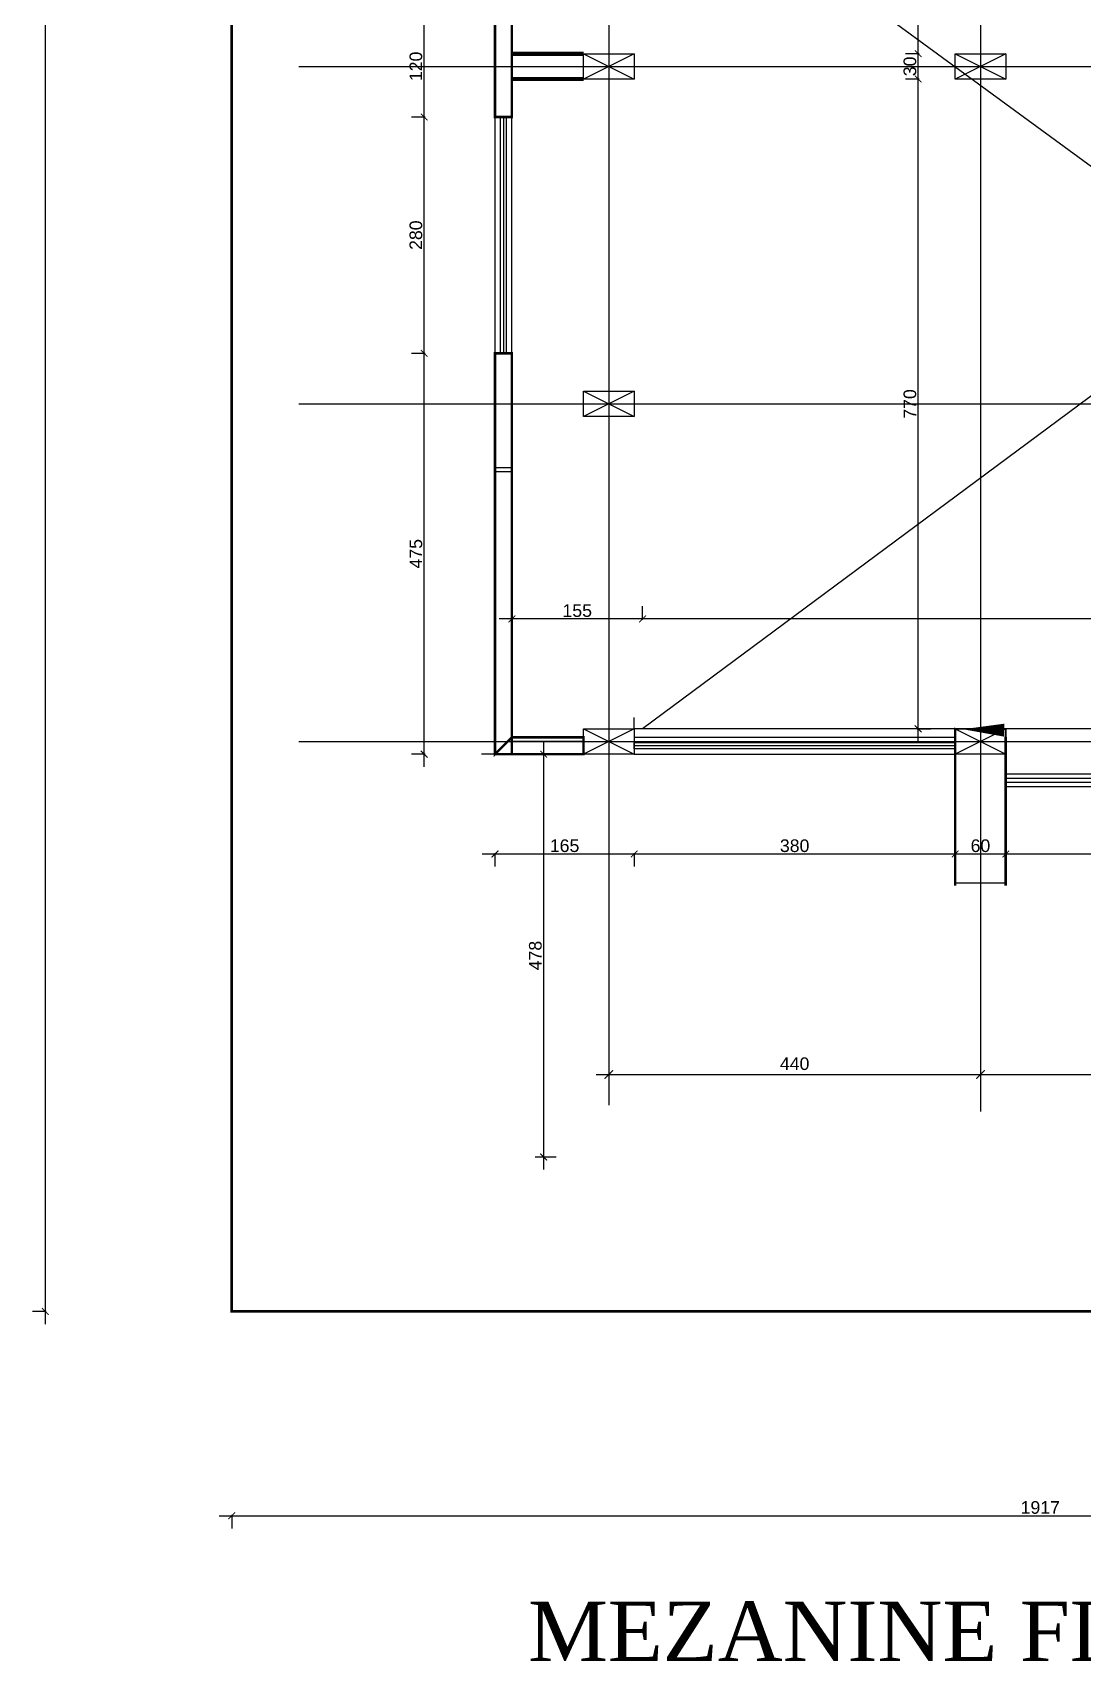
# Model space of a CAD drawing. Extents: x 250879 to 348495, y -51522 to -9360.
# Drawn here: x 292241 to 293487, y -24185 to -22253 of the extents above; entities that cross this region are included whole.
import ezdxf

# ---------------------------------------------------------------- set-up
doc = ezdxf.new("R2010")
doc.units = 0
doc.layers.get('0').update_dxf_attribs({"linetype": 'CONTINUOUS'})
doc.layers.get('DEFPOINTS').update_dxf_attribs({"color": 9, "linetype": 'CONTINUOUS'})
for name, color, linetype in [('AXIS', 1, 'CONTINUOUS'), ('COLUMN', 5, 'CONTINUOUS'), ('FURNITURE', 4, 'CONTINUOUS'), ('HATCH', 8, 'CONTINUOUS'), ('TEXT', 3, 'CONTINUOUS'), ('WALL', 7, 'CONTINUOUS'), ('WALL1', 2, 'CONTINUOUS')]:
    doc.layers.add(name, color=color, linetype=linetype)
doc.styles.get("Standard").update_dxf_attribs({"font": 'sanss___.ttf', "height": 15})
doc.styles.add('style2', font='romantic.ttf', dxfattribs={"height": 50})
doc.dimstyles.get("Standard").update_dxf_attribs({"dimtxt": 15, "dimasz": 10, "dimexe": 10, "dimexo": 30, "dimgap": 5, "dimtad": 1, "dimdec": 0, "dimdsep": 46, "dimtxsty": 'Standard', "dimblk1": 'ARCHTICK', "dimblk2": 'ARCHTICK', "dimsah": 1, "dimcen": 2.5, "dimdle": 15, "dimclrd": 3, "dimclre": 3, "dimclrt": 3, "dimazin": 0, "dimtfac": 1, "dimtdec": 0, "dimtmove": 2, "dimatfit": 2, "dimldrblk": 'ARCHTICK', "dimfxl": 1.045499999999997, "dimfxlon": 1, "dimtolj": 1, "dimtzin": 0, "dimarcsym": 0})
doc.dimstyles.new('STANDARD$0', dxfattribs={"dimscale": 0, "dimtxt": 12, "dimasz": 8, "dimexe": 15, "dimexo": 0.0625, "dimgap": 2, "dimtad": 1, "dimdec": 0, "dimzin": 0, "dimdsep": 46, "dimtxsty": 'Standard', "dimblk1": 'ARCHTICK', "dimblk2": 'ARCHTICK', "dimsah": 1, "dimcen": 0.09, "dimdle": 15, "dimclrd": 3, "dimclre": 3, "dimclrt": 3, "dimazin": 0, "dimtfac": 1, "dimtdec": 0, "dimtofl": 0, "dimtmove": 1, "dimatfit": 3, "dimldrblk": 'ARCHTICK', "dimfxl": 1.045499999999997, "dimfxlon": 1, "dimtolj": 1, "dimtzin": 0, "dimarcsym": 0})

# ---------------------------------------------------------------- blocks, each defined once
blk = doc.blocks.new('_ARCHTICK')
at = {"color": 0, "linetype": 'ByBlock', "const_width": 0.15}
blk.add_lwpolyline([(-0.5, -0.5), (0.5, 0.5)], dxfattribs=at)
blk = doc.blocks.new('*D120')
at = {"layer": 'DEFPOINTS', "color": 0, "linetype": 'ByBlock', "ltscale": 3, "transparency": 16777216}
for p in [(292924.4429352068, -23480.11855138533), (293364.9198133593, -23480.11855138533), (293364.9198133593, -23487.90626194287)]:
    blk.add_point(p, dxfattribs=at)
at = {"layer": 'WALL1', "color": 3, "linetype": 'ByBlock', "lineweight": -2, "ltscale": 3, "transparency": 16777216}
for p, q in [((292909.4429352068, -23487.90626194287), (293379.9198133593, -23487.90626194287)), ((292924.4429352068, -23487.90626194287), (292924.4429352068, -23497.90626194287)), ((293364.9198133593, -23487.90626194287), (293364.9198133593, -23497.90626194287))]:
    blk.add_line(p, q, dxfattribs=at)
at = {"layer": 'WALL1', "color": 3, "linetype": 'ByBlock', "lineweight": -2, "ltscale": 3, "transparency": 16777216, "xscale": 10, "yscale": 10, "zscale": 10, "rotation": 180}
blk.add_blockref('_ARCHTICK', (292924.4429352068, -23487.90626194287), dxfattribs=at)
at = {"layer": 'WALL1', "color": 3, "linetype": 'ByBlock', "lineweight": -2, "ltscale": 3, "transparency": 16777216, "xscale": 10, "yscale": 10, "zscale": 10}
blk.add_blockref('_ARCHTICK', (293364.9198133593, -23487.90626194287), dxfattribs=at)
at = {"layer": 'WALL1', "color": 3, "linetype": 'ByBlock', "ltscale": 3, "transparency": 16777216, "insert": (293144.681374283, -23475.17992449431), "char_height": 15, "attachment_point": 5}
blk.add_mtext('\\A1;440', dxfattribs=at)
blk = doc.blocks.new('*D121')
at = {"layer": 'DEFPOINTS', "color": 0, "linetype": 'ByBlock', "ltscale": 3, "transparency": 16777216}
for p in [(293364.9198133593, -23480.11855138533), (294005.2387366379, -23487.90626194287), (294005.2387366379, -23487.90626194287)]:
    blk.add_point(p, dxfattribs=at)
at = {"layer": 'WALL1', "color": 3, "linetype": 'ByBlock', "lineweight": -2, "ltscale": 3, "transparency": 16777216}
for p, q in [((293349.9198133593, -23487.90626194287), (294020.2387366379, -23487.90626194287)), ((293364.9198133593, -23487.90626194287), (293364.9198133593, -23497.90626194287)), ((294005.2387366379, -23487.90626194287), (294005.2387366379, -23477.90626194287))]:
    blk.add_line(p, q, dxfattribs=at)
at = {"layer": 'WALL1', "color": 3, "linetype": 'ByBlock', "lineweight": -2, "ltscale": 3, "transparency": 16777216, "xscale": 10, "yscale": 10, "zscale": 10, "rotation": 180}
blk.add_blockref('_ARCHTICK', (293364.9198133593, -23487.90626194287), dxfattribs=at)
at = {"layer": 'WALL1', "color": 3, "linetype": 'ByBlock', "lineweight": -2, "ltscale": 3, "transparency": 16777216, "xscale": 10, "yscale": 10, "zscale": 10}
blk.add_blockref('_ARCHTICK', (294005.2387366379, -23487.90626194287), dxfattribs=at)
at = {"layer": 'WALL1', "color": 3, "linetype": 'ByBlock', "ltscale": 3, "transparency": 16777216, "insert": (293685.0792749986, -23475.16963642847), "char_height": 15, "attachment_point": 5}
blk.add_mtext('\\A1;640', dxfattribs=at)
blk = doc.blocks.new('*D130')
at = {"layer": 'DEFPOINTS', "color": 0, "linetype": 'Continuous', "ltscale": 3, "transparency": 16777216}
for p in [(292858.9112579125, -23108.16213682824), (292723.9112579125, -23585.67360841751), (292847.0868105526, -23585.67360841751)]:
    blk.add_point(p, dxfattribs=at)
at = {"layer": 'WALL', "color": 3, "linetype": 'Continuous', "lineweight": -2, "ltscale": 3, "transparency": 16777216}
for p, q in [((292847.0868105526, -23093.16213682824), (292847.0868105526, -23600.67360841751)), ((292857.0868105526, -23108.16213682824), (292832.0868105526, -23108.16213682824)), ((292837.0868105526, -23585.67360841751), (292862.0868105526, -23585.67360841751))]:
    blk.add_line(p, q, dxfattribs=at)
at = {"layer": 'WALL', "color": 3, "linetype": 'Continuous', "lineweight": -2, "ltscale": 3, "transparency": 16777216, "xscale": 8, "yscale": 8, "zscale": 8}
for p, rotation in [((292847.0868105526, -23108.16213682824), 90), ((292847.0868105526, -23585.67360841751), 270)]:
    blk.add_blockref('_ARCHTICK', p, dxfattribs=dict(at, rotation=rotation))
at = {"layer": 'WALL', "color": 3, "linetype": 'Continuous', "ltscale": 3, "transparency": 16777216, "insert": (292837.360473104, -23346.91787262282), "char_height": 15, "attachment_point": 5, "rotation": 90}
blk.add_mtext('\\A1;478', dxfattribs=at)
blk = doc.blocks.new('COLUMN')
at = {"layer": 'AXIS'}
for p, q in [((236924.6994773077, -9644.256519553426), (236984.6994773077, -9674.256519553426)), ((236984.6994773077, -9644.256519553426), (236924.6994773077, -9674.256519553426))]:
    blk.add_line(p, q, dxfattribs=at)
at = {"layer": 'COLUMN'}
blk.add_lwpolyline([(236924.6994773077, -9644.256519553426), (236984.6994773077, -9644.256519553426), (236984.6994773077, -9674.256519553426), (236924.6994773077, -9674.256519553426)], close=True, dxfattribs=at)
blk = doc.blocks.new('AXISG')
at = {"layer": 'AXIS'}
for p, q in [((305954.8837600994, -19949.16446858895), (305954.8837600994, -23524.12586554483)), ((306395.3606382518, -19949.16446858895), (306395.3606382518, -23531.69156735711)), ((305587.5163161242, -22292.8329642961), (307936.9012656476, -22292.8329642961)), ((305587.5163161242, -22692.99755056208), (307936.9012656476, -22692.99755056208)), ((305587.5163161242, -23093.16213682806), (307936.9012656476, -23093.16213682806))]:
    blk.add_line(p, q, dxfattribs=at)
at = {"layer": 'WALL', "linetype": 'Continuous'}
for p in [(69000.18428279168, -12633.57644474268), (69440.66116094415, -12633.57644474268), (69000.18428279168, -13033.74103100866), (69000.18428279168, -13433.90561727464), (69440.66116094415, -13433.90561727464)]:
    blk.add_blockref('COLUMN', p, dxfattribs=at)
blk = doc.blocks.new('*D23')
at = {"layer": 'DEFPOINTS', "color": 0, "linetype": 'Continuous', "transparency": 16777216}
for p in [(157318.4182129309, -32835.69352747884), (157097.4074826122, -36546.69352747884), (157318.4182129309, -36546.69352747884)]:
    blk.add_point(p, dxfattribs=at)
at = {"layer": 'WALL', "color": 3, "linetype": 'Continuous', "lineweight": -2, "transparency": 16777216}
for p, q in [((157097.4074826122, -32820.69352747884), (157097.4074826122, -36561.69352747884)), ((157098.4529826122, -32835.69352747884), (157082.4074826122, -32835.69352747884)), ((157098.4529826122, -36546.69352747884), (157082.4074826122, -36546.69352747884))]:
    blk.add_line(p, q, dxfattribs=at)
at = {"layer": 'WALL', "color": 3, "linetype": 'Continuous', "lineweight": -2, "transparency": 16777216, "xscale": 8, "yscale": 8, "zscale": 8}
for p, rotation in [((157097.4074826122, -32835.69352747884), 90), ((157097.4074826122, -36546.69352747884), 270)]:
    blk.add_blockref('_ARCHTICK', p, dxfattribs=dict(at, rotation=rotation))
at = {"layer": 'WALL', "color": 3, "linetype": 'Continuous', "transparency": 16777216, "insert": (157087.6708570978, -34691.19352747881), "char_height": 15, "attachment_point": 5, "rotation": 90}
blk.add_mtext('\\A1;3711', dxfattribs=at)
blk = doc.blocks.new('*D24')
at = {"layer": 'DEFPOINTS', "color": 0, "linetype": 'Continuous', "transparency": 16777216}
for p in [(157318.4182129309, -36546.69352747884), (159235.4182129309, -36546.69352747884), (159235.4182129309, -36789.02014064544)]:
    blk.add_point(p, dxfattribs=at)
at = {"layer": 'WALL', "color": 3, "linetype": 'Continuous', "lineweight": -2, "transparency": 16777216}
for p, q in [((157303.4182129309, -36789.02014064544), (159250.4182129309, -36789.02014064544)), ((157318.4182129309, -36787.97464064544), (157318.4182129309, -36804.02014064544)), ((159235.4182129309, -36787.97464064544), (159235.4182129309, -36804.02014064544))]:
    blk.add_line(p, q, dxfattribs=at)
at = {"layer": 'WALL', "color": 3, "linetype": 'Continuous', "lineweight": -2, "transparency": 16777216, "xscale": 8, "yscale": 8, "zscale": 8, "rotation": 180}
blk.add_blockref('_ARCHTICK', (157318.4182129309, -36789.02014064544), dxfattribs=at)
at = {"layer": 'WALL', "color": 3, "linetype": 'Continuous', "lineweight": -2, "transparency": 16777216, "xscale": 8, "yscale": 8, "zscale": 8}
blk.add_blockref('_ARCHTICK', (159235.4182129309, -36789.02014064544), dxfattribs=at)
at = {"layer": 'WALL', "color": 3, "linetype": 'Continuous', "transparency": 16777216, "insert": (158276.9182129309, -36779.29380319688), "char_height": 15, "attachment_point": 5}
blk.add_mtext('\\A1;1917', dxfattribs=at)
blk = doc.blocks.new('*D681')
at = {"layer": 'DEFPOINTS', "color": 0, "linetype": 'Continuous', "transparency": 16777216}
for p in [(293394.9198133593, -23211.88631679579), (293975.2387366378, -23211.88631679449), (293394.9198133593, -23226.51159777283)]:
    blk.add_point(p, dxfattribs=at)
at = {"layer": 'WALL', "color": 3, "linetype": 'Continuous', "lineweight": -2, "transparency": 16777216}
for p, q in [((293990.2387366378, -23226.51159777283), (293379.9198133593, -23226.51159777283)), ((293394.9198133593, -23225.46609777283), (293394.9198133593, -23241.51159777283)), ((293975.2387366378, -23225.46609777283), (293975.2387366378, -23241.51159777283))]:
    blk.add_line(p, q, dxfattribs=at)
at = {"layer": 'WALL', "color": 3, "linetype": 'Continuous', "lineweight": -2, "transparency": 16777216, "xscale": 8, "yscale": 8, "zscale": 8, "rotation": 180}
blk.add_blockref('_ARCHTICK', (293394.9198133593, -23226.51159777283), dxfattribs=at)
at = {"layer": 'WALL', "color": 3, "linetype": 'Continuous', "lineweight": -2, "transparency": 16777216, "xscale": 8, "yscale": 8, "zscale": 8}
blk.add_blockref('_ARCHTICK', (293975.2387366378, -23226.51159777283), dxfattribs=at)
at = {"layer": 'WALL', "color": 3, "linetype": 'Continuous', "transparency": 16777216, "insert": (293685.0792749985, -23216.78526032427), "char_height": 15, "attachment_point": 5}
blk.add_mtext('\\A1;580', dxfattribs=at)
blk = doc.blocks.new('*D682')
at = {"layer": 'DEFPOINTS', "color": 0, "linetype": 'Continuous', "transparency": 16777216}
for p in [(293334.9198133592, -23211.88631679592), (293394.9198133593, -23211.88631679579), (293334.9198133592, -23226.51159777283)]:
    blk.add_point(p, dxfattribs=at)
at = {"layer": 'WALL', "color": 3, "linetype": 'Continuous', "lineweight": -2, "transparency": 16777216}
for p, q in [((293409.9198133593, -23226.51159777283), (293319.9198133592, -23226.51159777283)), ((293334.9198133592, -23225.46609777283), (293334.9198133592, -23241.51159777283)), ((293394.9198133593, -23225.46609777283), (293394.9198133593, -23241.51159777283))]:
    blk.add_line(p, q, dxfattribs=at)
at = {"layer": 'WALL', "color": 3, "linetype": 'Continuous', "lineweight": -2, "transparency": 16777216, "xscale": 8, "yscale": 8, "zscale": 8, "rotation": 180}
blk.add_blockref('_ARCHTICK', (293334.9198133592, -23226.51159777283), dxfattribs=at)
at = {"layer": 'WALL', "color": 3, "linetype": 'Continuous', "lineweight": -2, "transparency": 16777216, "xscale": 8, "yscale": 8, "zscale": 8}
blk.add_blockref('_ARCHTICK', (293394.9198133593, -23226.51159777283), dxfattribs=at)
at = {"layer": 'WALL', "color": 3, "linetype": 'Continuous', "transparency": 16777216, "insert": (293364.9198133593, -23216.77497225842), "char_height": 15, "attachment_point": 5}
blk.add_mtext('\\A1;60', dxfattribs=at)
blk = doc.blocks.new('*D683')
at = {"layer": 'DEFPOINTS', "color": 0, "linetype": 'Continuous', "transparency": 16777216}
for p in [(292954.4429352068, -23108.16213682806), (293334.9198133592, -23211.88631679592), (292954.4429352068, -23226.51159777283)]:
    blk.add_point(p, dxfattribs=at)
at = {"layer": 'WALL', "color": 3, "linetype": 'Continuous', "lineweight": -2, "transparency": 16777216}
for p, q in [((293349.9198133592, -23226.51159777283), (292939.4429352068, -23226.51159777283)), ((292954.4429352068, -23225.46609777283), (292954.4429352068, -23241.51159777283)), ((293334.9198133592, -23225.46609777283), (293334.9198133592, -23241.51159777283))]:
    blk.add_line(p, q, dxfattribs=at)
at = {"layer": 'WALL', "color": 3, "linetype": 'Continuous', "lineweight": -2, "transparency": 16777216, "xscale": 8, "yscale": 8, "zscale": 8, "rotation": 180}
blk.add_blockref('_ARCHTICK', (292954.4429352068, -23226.51159777283), dxfattribs=at)
at = {"layer": 'WALL', "color": 3, "linetype": 'Continuous', "lineweight": -2, "transparency": 16777216, "xscale": 8, "yscale": 8, "zscale": 8}
blk.add_blockref('_ARCHTICK', (293334.9198133592, -23226.51159777283), dxfattribs=at)
at = {"layer": 'WALL', "color": 3, "linetype": 'Continuous', "transparency": 16777216, "insert": (293144.681374283, -23216.77497225842), "char_height": 15, "attachment_point": 5}
blk.add_mtext('\\A1;380', dxfattribs=at)
blk = doc.blocks.new('*D684')
at = {"layer": 'DEFPOINTS', "color": 0, "linetype": 'Continuous', "transparency": 16777216}
for p in [(292789.4429352062, -23108.1621368284), (292954.4429352068, -23108.16213682806), (292789.4429352062, -23226.51159777283)]:
    blk.add_point(p, dxfattribs=at)
at = {"layer": 'WALL', "color": 3, "linetype": 'Continuous', "lineweight": -2, "transparency": 16777216}
for p, q in [((292969.4429352068, -23226.51159777283), (292774.4429352062, -23226.51159777283)), ((292789.4429352062, -23225.46609777283), (292789.4429352062, -23241.51159777283)), ((292954.4429352068, -23225.46609777283), (292954.4429352068, -23241.51159777283))]:
    blk.add_line(p, q, dxfattribs=at)
at = {"layer": 'WALL', "color": 3, "linetype": 'Continuous', "lineweight": -2, "transparency": 16777216, "xscale": 8, "yscale": 8, "zscale": 8, "rotation": 180}
blk.add_blockref('_ARCHTICK', (292789.4429352062, -23226.51159777283), dxfattribs=at)
at = {"layer": 'WALL', "color": 3, "linetype": 'Continuous', "lineweight": -2, "transparency": 16777216, "xscale": 8, "yscale": 8, "zscale": 8}
blk.add_blockref('_ARCHTICK', (292954.4429352068, -23226.51159777283), dxfattribs=at)
at = {"layer": 'WALL', "color": 3, "linetype": 'Continuous', "transparency": 16777216, "insert": (292871.9429352065, -23216.77497225842), "char_height": 15, "attachment_point": 5}
blk.add_mtext('\\A1;165', dxfattribs=at)
blk = doc.blocks.new('*D724')
at = {"layer": 'DEFPOINTS', "color": 0, "linetype": 'Continuous', "transparency": 16777216}
for p in [(293291.0886621567, -22307.8329642961), (293355.0236887416, -22307.8329642961), (293283.98894047, -23078.16213682815)]:
    blk.add_point(p, dxfattribs=at)
at = {"layer": 'WALL', "color": 3, "linetype": 'Continuous', "lineweight": -2, "transparency": 16777216}
for p, q in [((293291.0886621567, -23093.16213682815), (293291.0886621567, -22292.8329642961)), ((293292.1341621567, -22307.8329642961), (293276.0886621567, -22307.8329642961)), ((293290.0431621567, -23078.16213682815), (293306.0886621567, -23078.16213682815))]:
    blk.add_line(p, q, dxfattribs=at)
at = {"layer": 'WALL', "color": 3, "linetype": 'Continuous', "lineweight": -2, "transparency": 16777216, "xscale": 8, "yscale": 8, "zscale": 8}
for p, rotation in [((293291.0886621567, -22307.8329642961), 90), ((293291.0886621567, -23078.16213682815), 270)]:
    blk.add_blockref('_ARCHTICK', p, dxfattribs=dict(at, rotation=rotation))
at = {"layer": 'WALL', "color": 3, "linetype": 'Continuous', "transparency": 16777216, "insert": (293281.3623247081, -22692.99755056208), "char_height": 15, "attachment_point": 5, "rotation": 90}
blk.add_mtext('\\A1;770', dxfattribs=at)
blk = doc.blocks.new('*D725')
at = {"layer": 'DEFPOINTS', "color": 0, "linetype": 'Continuous', "transparency": 16777216}
for p in [(293291.0886621567, -22277.8329642961), (293334.9198133593, -22277.8329642961), (293334.9198133593, -22307.8329642961)]:
    blk.add_point(p, dxfattribs=at)
at = {"layer": 'WALL', "color": 3, "linetype": 'Continuous', "lineweight": -2, "transparency": 16777216}
for p, q in [((293291.0886621567, -22322.8329642961), (293291.0886621567, -22262.8329642961)), ((293292.1341621567, -22277.8329642961), (293276.0886621567, -22277.8329642961)), ((293292.1341621567, -22307.8329642961), (293276.0886621567, -22307.8329642961))]:
    blk.add_line(p, q, dxfattribs=at)
at = {"layer": 'WALL', "color": 3, "linetype": 'Continuous', "lineweight": -2, "transparency": 16777216, "xscale": 8, "yscale": 8, "zscale": 8}
for p, rotation in [((293291.0886621567, -22277.8329642961), 90), ((293291.0886621567, -22307.8329642961), 270)]:
    blk.add_blockref('_ARCHTICK', p, dxfattribs=dict(at, rotation=rotation))
at = {"layer": 'WALL', "color": 3, "linetype": 'Continuous', "transparency": 16777216, "insert": (293281.3520366423, -22292.83296429606), "char_height": 15, "attachment_point": 5, "rotation": 90}
blk.add_mtext('\\A1;30', dxfattribs=at)
blk = doc.blocks.new('*D726')
at = {"layer": 'DEFPOINTS', "color": 0, "linetype": 'Continuous', "transparency": 16777216}
for p in [(293253.6906476619, -21914.83296429616), (293291.0886621567, -21914.83296429616), (293334.9198133593, -22277.8329642961)]:
    blk.add_point(p, dxfattribs=at)
at = {"layer": 'WALL', "color": 3, "linetype": 'Continuous', "lineweight": -2, "transparency": 16777216}
for p, q in [((293291.0886621567, -22292.8329642961), (293291.0886621567, -21899.83296429616)), ((293290.0431621567, -21914.83296429616), (293306.0886621567, -21914.83296429616)), ((293292.1341621567, -22277.8329642961), (293276.0886621567, -22277.8329642961))]:
    blk.add_line(p, q, dxfattribs=at)
at = {"layer": 'WALL', "color": 3, "linetype": 'Continuous', "lineweight": -2, "transparency": 16777216, "xscale": 8, "yscale": 8, "zscale": 8}
for p, rotation in [((293291.0886621567, -21914.83296429616), 90), ((293291.0886621567, -22277.8329642961), 270)]:
    blk.add_blockref('_ARCHTICK', p, dxfattribs=dict(at, rotation=rotation))
at = {"layer": 'WALL', "color": 3, "linetype": 'Continuous', "transparency": 16777216, "insert": (293281.3520366423, -22096.33296429609), "char_height": 15, "attachment_point": 5, "rotation": 90}
blk.add_mtext('\\A1;363', dxfattribs=at)
blk = doc.blocks.new('*D758')
at = {"layer": 'DEFPOINTS', "color": 0, "linetype": 'Continuous', "transparency": 16777216}
for p in [(294405.7156147903, -22902.53514709679), (292964.4429352066, -22947.77362580615), (292964.4429352066, -22976.63475017866)]:
    blk.add_point(p, dxfattribs=at)
at = {"layer": 'WALL', "color": 3, "linetype": 'Continuous', "lineweight": -2, "transparency": 16777216}
for p, q in [((292964.4429352066, -22948.81912580615), (292964.4429352066, -22932.77362580615)), ((294420.7156147903, -22947.77362580615), (292949.4429352066, -22947.77362580615)), ((294405.7156147903, -22946.72812580615), (294405.7156147903, -22962.77362580615))]:
    blk.add_line(p, q, dxfattribs=at)
at = {"layer": 'WALL', "color": 3, "linetype": 'Continuous', "lineweight": -2, "transparency": 16777216, "xscale": 8, "yscale": 8, "zscale": 8, "rotation": 180}
blk.add_blockref('_ARCHTICK', (292964.4429352066, -22947.77362580615), dxfattribs=at)
at = {"layer": 'WALL', "color": 3, "linetype": 'Continuous', "lineweight": -2, "transparency": 16777216, "xscale": 8, "yscale": 8, "zscale": 8}
blk.add_blockref('_ARCHTICK', (294405.7156147903, -22947.77362580615), dxfattribs=at)
at = {"layer": 'WALL', "color": 3, "linetype": 'Continuous', "transparency": 16777216, "insert": (293685.0792749985, -22938.27362580615), "char_height": 15, "attachment_point": 5}
blk.add_mtext('\\A1;1441', dxfattribs=at)
blk = doc.blocks.new('*D759')
at = {"layer": 'DEFPOINTS', "color": 0, "linetype": 'Continuous', "transparency": 16777216}
for p in [(292809.4429352069, -22947.77362580615), (292809.4429352069, -22988.41800748685), (292964.4429352066, -22976.63475017866)]:
    blk.add_point(p, dxfattribs=at)
at = {"layer": 'WALL', "color": 3, "linetype": 'Continuous', "lineweight": -2, "transparency": 16777216}
for p, q in [((292809.4429352069, -22948.81912580615), (292809.4429352069, -22932.77362580615)), ((292964.4429352066, -22948.81912580615), (292964.4429352066, -22932.77362580615)), ((292979.4429352066, -22947.77362580615), (292794.4429352069, -22947.77362580615))]:
    blk.add_line(p, q, dxfattribs=at)
at = {"layer": 'WALL', "color": 3, "linetype": 'Continuous', "lineweight": -2, "transparency": 16777216, "xscale": 8, "yscale": 8, "zscale": 8, "rotation": 180}
blk.add_blockref('_ARCHTICK', (292809.4429352069, -22947.77362580615), dxfattribs=at)
at = {"layer": 'WALL', "color": 3, "linetype": 'Continuous', "lineweight": -2, "transparency": 16777216, "xscale": 8, "yscale": 8, "zscale": 8}
blk.add_blockref('_ARCHTICK', (292964.4429352066, -22947.77362580615), dxfattribs=at)
at = {"layer": 'WALL', "color": 3, "linetype": 'Continuous', "transparency": 16777216, "insert": (292886.9429352068, -22938.04728835759), "char_height": 15, "attachment_point": 5}
blk.add_mtext('\\A1;155', dxfattribs=at)
blk = doc.blocks.new('*D760')
at = {"layer": 'DEFPOINTS', "color": 0, "linetype": 'Continuous', "transparency": 16777216}
for p in [(292705.4552457123, -22632.9975505617), (292789.4429352068, -22632.9975505617), (292789.4429352069, -23108.1621368284)]:
    blk.add_point(p, dxfattribs=at)
at = {"layer": 'WALL', "color": 3, "linetype": 'Continuous', "lineweight": -2, "transparency": 16777216}
for p, q in [((292705.4552457123, -23123.1621368284), (292705.4552457123, -22617.9975505617)), ((292706.5007457123, -22632.9975505617), (292690.4552457123, -22632.9975505617)), ((292706.5007457123, -23108.1621368284), (292690.4552457123, -23108.1621368284))]:
    blk.add_line(p, q, dxfattribs=at)
at = {"layer": 'WALL', "color": 3, "linetype": 'Continuous', "lineweight": -2, "transparency": 16777216, "xscale": 8, "yscale": 8, "zscale": 8}
for p, rotation in [((292705.4552457123, -22632.9975505617), 90), ((292705.4552457123, -23108.1621368284), 270)]:
    blk.add_blockref('_ARCHTICK', p, dxfattribs=dict(at, rotation=rotation))
at = {"layer": 'WALL', "color": 3, "linetype": 'Continuous', "transparency": 16777216, "insert": (292695.7289082637, -22870.579843695), "char_height": 15, "attachment_point": 5, "rotation": 90}
blk.add_mtext('\\A1;475', dxfattribs=at)
blk = doc.blocks.new('*D761')
at = {"layer": 'DEFPOINTS', "color": 0, "linetype": 'Continuous', "transparency": 16777216}
for p in [(292705.4552457123, -22352.83296429573), (292789.4429352069, -22352.83296429573), (292789.4429352068, -22632.9975505617)]:
    blk.add_point(p, dxfattribs=at)
at = {"layer": 'WALL', "color": 3, "linetype": 'Continuous', "lineweight": -2, "transparency": 16777216}
for p, q in [((292706.5007457123, -22352.83296429573), (292690.4552457123, -22352.83296429573)), ((292705.4552457123, -22647.9975505617), (292705.4552457123, -22337.83296429573)), ((292706.5007457123, -22632.9975505617), (292690.4552457123, -22632.9975505617))]:
    blk.add_line(p, q, dxfattribs=at)
at = {"layer": 'WALL', "color": 3, "linetype": 'Continuous', "lineweight": -2, "transparency": 16777216, "xscale": 8, "yscale": 8, "zscale": 8}
for p, rotation in [((292705.4552457123, -22352.83296429573), 90), ((292705.4552457123, -22632.9975505617), 270)]:
    blk.add_blockref('_ARCHTICK', p, dxfattribs=dict(at, rotation=rotation))
at = {"layer": 'WALL', "color": 3, "linetype": 'Continuous', "transparency": 16777216, "insert": (292695.7289082637, -22492.91525742867), "char_height": 15, "attachment_point": 5, "rotation": 90}
blk.add_mtext('\\A1;280', dxfattribs=at)
blk = doc.blocks.new('*D762')
at = {"layer": 'DEFPOINTS', "color": 0, "linetype": 'Continuous', "transparency": 16777216}
for p in [(292705.4552457123, -22232.83296429573), (292789.442935207, -22232.83296429573), (292789.4429352069, -22352.83296429573)]:
    blk.add_point(p, dxfattribs=at)
at = {"layer": 'WALL', "color": 3, "linetype": 'Continuous', "lineweight": -2, "transparency": 16777216}
for p, q in [((292705.4552457123, -22367.83296429573), (292705.4552457123, -22217.83296429573)), ((292706.5007457123, -22232.83296429573), (292690.4552457123, -22232.83296429573)), ((292706.5007457123, -22352.83296429573), (292690.4552457123, -22352.83296429573))]:
    blk.add_line(p, q, dxfattribs=at)
at = {"layer": 'WALL', "color": 3, "linetype": 'Continuous', "lineweight": -2, "transparency": 16777216, "xscale": 8, "yscale": 8, "zscale": 8}
for p, rotation in [((292705.4552457123, -22232.83296429573), 90), ((292705.4552457123, -22352.83296429573), 270)]:
    blk.add_blockref('_ARCHTICK', p, dxfattribs=dict(at, rotation=rotation))
at = {"layer": 'WALL', "color": 3, "linetype": 'Continuous', "transparency": 16777216, "insert": (292695.7289082637, -22292.83296429568), "char_height": 15, "attachment_point": 5, "rotation": 90}
blk.add_mtext('\\A1;120', dxfattribs=at)
blk = doc.blocks.new('site77')
at = {"layer": 'WALL', "linetype": 'Continuous', "const_width": 3}
blk.add_lwpolyline([(159633.4182129309, -32835.69352747884), (157318.4182129309, -32835.69352747884), (157318.4182129309, -36546.69352747884), (159235.4182129309, -36546.69352747884)], dxfattribs=at)
at = {"layer": 'WALL', "linetype": 'Continuous'}
dim = blk.add_linear_dim(base=(157097.4074826122, -36546.69352747884), p1=(157318.4182129309, -32835.69352747884), p2=(157318.4182129309, -36546.69352747884), angle=90, dimstyle='STANDARD$0', override={"dimscale": 1}, dxfattribs=at)
dim.commit()
dim.dimension.update_dxf_attribs({"geometry": '*D23', "text_midpoint": (157087.6708570978, -34691.19352747881)})
dim = blk.add_linear_dim(base=(159235.4182129309, -36789.02014064544), p1=(157318.4182129309, -36546.69352747884), p2=(159235.4182129309, -36546.69352747884), dimstyle='STANDARD$0', override={"dimscale": 1}, dxfattribs=at)
dim.commit()
dim.dimension.update_dxf_attribs({"geometry": '*D24', "text_midpoint": (158276.9182129309, -36779.29380319688)})

msp = doc.modelspace()

# ---------------------------------------------------------------- linework, layer by layer
at = {"layer": 'AXIS'}
for p, q in [((292924.4429352068, -19501.49473546498), (292924.4429352068, -23524.12586554483)), ((293364.9198133593, -19501.49473546498), (293364.9198133593, -23531.69156735711)), ((292809.4429352071, -21907.83296429605), (294405.7156147903, -23078.16213682806)), ((294560.7156147903, -21892.8329642961), (292964.4429352066, -23078.16213682749)), ((292810.0747194011, -22292.8329642961), (294906.460440755, -22292.8329642961)), ((292810.0747194011, -22692.99755056208), (294906.460440755, -22692.99755056208))]:
    msp.add_line(p, q, dxfattribs=at)
at = {"layer": 'FURNITURE', "ltscale": 3}
msp.add_line((294415.7156147903, -23078.16213682806), (292954.4429352066, -23078.16213682818), dxfattribs=at)
for points in [[(292809.4429352069, -22352.83296429573), (292789.4429352069, -22352.83296429573), (292789.4429352068, -22632.83296429573), (292809.4429352068, -22632.83296429573)], [(292795.6139948076, -22632.9975505617), (292803.271875606, -22632.99755056171), (292803.2718756061, -22352.83296429573), (292795.6139948078, -22352.83296429573)], [(292954.4429352068, -23101.99107722729), (292954.4429352068, -23094.33319642895), (293334.9198133594, -23094.3331964292), (293334.9198133594, -23101.99107722754)]]:
    msp.add_lwpolyline(points, close=True, dxfattribs=at)
for points in [[(292894.4429352068, -23088.16213682806), (292809.4429352067, -23088.16213682806), (292809.4429352067, -22793.16213682806), (292809.4429352067, -22793.16213682808)], [(292894.4429352069, -23088.16213682806), (292809.4429352067, -23088.16213682808), (292809.4429352067, -22793.16213682808), (292809.4429352068, -22793.16213682808)], [(292809.4429352067, -23088.1621368277), (292809.4429352067, -22793.16213682808), (292809.4429352068, -22793.16213682808)], [(292894.4429352065, -23093.16213682806), (292809.4429352067, -23093.16213682808)], [(292954.4429352068, -23088.16213682779), (293334.919813359, -23088.16213682811)], [(292894.442935207, -23108.16213682809), (292773.3795806183, -23108.16213682844)], [(292894.442935207, -23108.16213682809), (292789.4429352067, -23108.1621368284)], [(292894.4429352068, -23108.16213682773), (292789.4429352069, -23108.16213682804)], [(292894.4429352069, -23108.16213682809), (292809.4429352068, -23108.16213682806)], [(292954.4429352068, -23108.16213682806), (293334.919813359, -23108.16213682843)]]:
    msp.add_lwpolyline(points, dxfattribs=at)
at = {"layer": 'FURNITURE'}
for points in [[(293975.2387366378, -23131.90962383797), (293394.9198133592, -23131.90962383797)], [(293975.2387366378, -23146.90962383797), (293394.9198133593, -23146.90962383797)]]:
    msp.add_lwpolyline(points, dxfattribs=at)
at = {"layer": 'HATCH', "linetype": 'ByBlock', "ltscale": 3}
for p, q in [((292809.4429352068, -22292.8329642961), (293362.4429352068, -22292.8329642961)), ((292944.4429352068, -22292.8329642961), (293366.7156147903, -22292.8329642961))]:
    msp.add_line(p, q, dxfattribs=at)
at = {"layer": 'WALL', "linetype": 'Continuous'}
for p, q in [((292789.4429352067, -23108.16213682808), (292789.4429352068, -22773.16213682808)), ((292789.4429352067, -23108.16213682808), (292789.4429352067, -22773.16213682806)), ((292809.4429352067, -22788.16213682808), (292809.4429352067, -23088.1621368277)), ((292809.4429352067, -22793.16213682809), (292809.4429352068, -23088.1621368277)), ((292954.4429352066, -23078.16213682818), (292954.4429352066, -23064.5431866466)), ((292894.4429352068, -23088.1621368277), (292809.4429352069, -23088.1621368277)), ((292894.4429352068, -23108.16213682773), (292894.4429352068, -23088.1621368277)), ((292793.3795806185, -23108.16213682802), (292789.4429352069, -23108.16213682772)), ((292793.3795806185, -23108.16213682802), (292789.4429352069, -23108.1621368277)), ((292809.4429352069, -23108.1621368277), (292789.4429352069, -23108.1621368277)), ((292789.4429352069, -23108.1621368277), (292793.3795806184, -23108.1621368277)), ((292809.4429352069, -23108.1621368277), (292894.4429352068, -23108.16213682773))]:
    msp.add_line(p, q, dxfattribs=at)
at = {"layer": 'WALL', "linetype": 'Continuous', "const_width": 3}
for points in [[(292789.4429352069, -22292.83296429573), (292789.442935207, -22232.83296429573), (292809.442935207, -22232.83296429573), (292809.4429352069, -22292.83296429573), (292809.4429352069, -22352.83296429573), (292789.4429352069, -22352.83296429573), (292789.4429352069, -22292.83296429573)], [(292789.4429352068, -22692.9975505617), (292789.4429352068, -22632.9975505617), (292809.4429352068, -22632.99755056171), (292809.4429352068, -22692.99755056171), (292809.4429352069, -23088.1621368277), (292789.4429352069, -23108.1621368277), (292789.4429352068, -22692.9975505617)], [(292809.4429352069, -23088.1621368277), (292894.4429352068, -23088.16213682771), (292894.4429352075, -23108.16213682773), (292789.4429352069, -23108.1621368277)], [(292809.4429352067, -23108.16213682806), (292894.442935207, -23108.16213682809), (292894.442935207, -23088.16213682806), (292809.4429352067, -23088.16213682806), (292809.4429352067, -23108.16213682806)], [(293334.9198133589, -23078.16213682928), (293334.9198133593, -23260.68760787541), (293394.9198133594, -23260.68760787521), (293394.919813359, -23078.16213682908), (293334.9198133589, -23078.16213682928)]]:
    msp.add_lwpolyline(points, dxfattribs=at)
at = {"layer": 'WALL', "linetype": 'Continuous'}
for points in [[(292809.442935207, -22232.83296429573), (292789.442935207, -22232.83296429573), (292789.4429352069, -22352.83296429573), (292809.4429352069, -22352.83296429573)], [(292809.4429352068, -22632.99755056171), (292789.4429352068, -22632.9975505617), (292789.4429352068, -22773.16213682769), (292809.4429352068, -22773.1621368277)], [(293394.919813359, -23078.16213682905), (293334.9198133589, -23078.16213682925), (293334.9198133593, -23260.68760787541), (293394.9198133594, -23260.68760787521)]]:
    msp.add_lwpolyline(points, close=True, dxfattribs=at)
at = {"layer": 'WALL', "linetype": 'Continuous', "ltscale": 3, "const_width": 5}
for points in [[(292894.4429352068, -22277.8329642961), (292809.4429352069, -22277.8329642961)], [(292894.4429352068, -22307.8329642961), (292809.4429352069, -22307.8329642961)]]:
    msp.add_lwpolyline(points, dxfattribs=at)
at = {"layer": 'WALL', "linetype": 'Continuous', "ltscale": 3}
for points in [[(292894.4429352065, -23108.16213682806), (292789.4429352067, -23108.16213682808), (292789.4429352067, -22768.16213682808), (292809.4429352068, -22768.16213682808)], [(292894.4429352063, -23108.16213682806), (292789.4429352067, -23108.16213682806), (292789.4429352067, -22768.16213682806), (292809.4429352067, -22768.16213682808)], [(292894.4429352068, -23108.16213682806), (292789.4429352067, -23108.16213682806), (292789.4429352067, -22773.16213682806), (292809.4429352067, -22773.16213682808)], [(292894.4429352069, -23108.16213682806), (292789.4429352067, -23108.16213682808), (292789.4429352067, -22773.16213682808), (292809.4429352068, -22773.16213682808)], [(292894.4429352068, -23108.16213682806), (292789.4429352067, -23108.16213682806), (292789.4429352067, -22773.16213682806), (292809.4429352067, -22773.16213682808)], [(293975.2387366378, -23136.90962383797), (293394.9198133592, -23136.90962383797)], [(293975.2387366378, -23141.90962383797), (293394.9198133592, -23141.90962383797)]]:
    msp.add_lwpolyline(points, dxfattribs=at)
at = {"layer": 'WALL1'}
for p, q in [((292799.4429352069, -22352.83296429573), (292799.4429352068, -22632.9975505617)), ((293334.9198133594, -23098.16213682838), (292954.4429352068, -23098.1621368281))]:
    msp.add_line(p, q, dxfattribs=at)

# ---------------------------------------------------------------- block references
at = {"layer": 'WALL', "linetype": 'Continuous'}
for name, p in [('AXISG', (-13030.44082489255, 0)), ('site77', (135158.9207049366, 12778.02514944879))]:
    msp.add_blockref(name, p, dxfattribs=at)

# ---------------------------------------------------------------- texts
at = {"layer": 'TEXT', "insert": (292828.4810900871, -24112.7410477688), "char_height": 70.56, "width": 3056.2551, "attachment_point": 1, "style": 'style2'}
msp.add_mtext('MEZANINE FLOOR PLAN sc. 1/100', dxfattribs=at)

# ---------------------------------------------------------------- dimensions: what is measured, and where the dimension line sits
at = {"layer": 'WALL', "linetype": 'Continuous'}
for base, p1, p2, picture, middle in [((293291.0886621567, -21914.83296429616), (293334.9198133593, -22277.8329642961), (293253.6906476619, -21914.83296429616), '*D726', (293281.3520366423, -22096.33296429609)), ((292705.4552457123, -22232.83296429573), (292789.4429352069, -22352.83296429573), (292789.442935207, -22232.83296429573), '*D762', (292695.7289082637, -22292.83296429568)), ((293291.0886621567, -22277.8329642961), (293334.9198133593, -22307.8329642961), (293334.9198133593, -22277.8329642961), '*D725', (293281.3520366423, -22292.83296429606)), ((293291.0886621567, -22307.8329642961), (293283.98894047, -23078.16213682815), (293355.0236887416, -22307.8329642961), '*D724', (293281.3623247081, -22692.99755056208)), ((292705.4552457123, -22352.83296429573), (292789.4429352068, -22632.9975505617), (292789.4429352069, -22352.83296429573), '*D761', (292695.7289082637, -22492.91525742867)), ((292705.4552457123, -22632.9975505617), (292789.4429352069, -23108.1621368284), (292789.4429352068, -22632.9975505617), '*D760', (292695.7289082637, -22870.579843695))]:
    dim = msp.add_linear_dim(base=base, p1=p1, p2=p2, angle=90, dimstyle='STANDARD$0', override={"dimscale": 1}, dxfattribs=at)
    dim.commit()
    dim.dimension.update_dxf_attribs({"geometry": picture, "text_midpoint": middle})
for base, p1, p2, picture, middle in [((292964.4429352066, -22947.77362580615), (294405.7156147903, -22902.53514709679), (292964.4429352066, -22976.63475017866), '*D758', (293685.0792749985, -22938.27362580615)), ((292809.4429352069, -22947.77362580615), (292964.4429352066, -22976.63475017866), (292809.4429352069, -22988.41800748685), '*D759', (292886.9429352068, -22938.04728835759)), ((292789.4429352062, -23226.51159777283), (292954.4429352068, -23108.16213682806), (292789.4429352062, -23108.1621368284), '*D684', (292871.9429352065, -23216.77497225842)), ((292954.4429352068, -23226.51159777283), (293334.9198133592, -23211.88631679592), (292954.4429352068, -23108.16213682806), '*D683', (293144.681374283, -23216.77497225842)), ((293334.9198133592, -23226.51159777283), (293394.9198133593, -23211.88631679579), (293334.9198133592, -23211.88631679592), '*D682', (293364.9198133593, -23216.77497225842)), ((293394.9198133593, -23226.51159777283), (293975.2387366378, -23211.88631679449), (293394.9198133593, -23211.88631679579), '*D681', (293685.0792749985, -23216.78526032427))]:
    dim = msp.add_linear_dim(base=base, p1=p1, p2=p2, dimstyle='STANDARD$0', override={"dimscale": 1}, dxfattribs=at)
    dim.commit()
    dim.dimension.update_dxf_attribs({"geometry": picture, "text_midpoint": middle})
at = {"layer": 'WALL', "linetype": 'Continuous', "ltscale": 3}
dim = msp.add_linear_dim(base=(292847.0868105526, -23585.67360841751), p1=(292858.9112579125, -23108.16213682824), p2=(292723.9112579125, -23585.67360841751), angle=90, dimstyle='STANDARD$0', override={"dimscale": 1, "dimfxl": 10}, dxfattribs=at)
dim.commit()
dim.dimension.update_dxf_attribs({"geometry": '*D130', "text_midpoint": (292837.360473104, -23346.91787262282)})
at = {"layer": 'WALL1', "linetype": 'ByBlock', "ltscale": 3}
dim = msp.add_linear_dim(base=(293364.9198133593, -23487.90626194287), p1=(292924.4429352068, -23480.11855138533), p2=(293364.9198133593, -23480.11855138533), dimstyle='Standard', dxfattribs=at)
dim.commit()
dim.dimension.update_dxf_attribs({"geometry": '*D120', "text_midpoint": (293144.681374283, -23475.17992449431)})
dim = msp.add_linear_dim(base=(294005.2387366379, -23487.90626194287), p1=(293364.9198133593, -23480.11855138533), p2=(294005.2387366379, -23487.90626194287), dimstyle='Standard', override={"dimtmove": 1}, dxfattribs=at)
dim.commit()
dim.dimension.update_dxf_attribs({"geometry": '*D121', "text_midpoint": (293685.0792749986, -23475.16963642847)})

doc.saveas('drawing.dxf')
